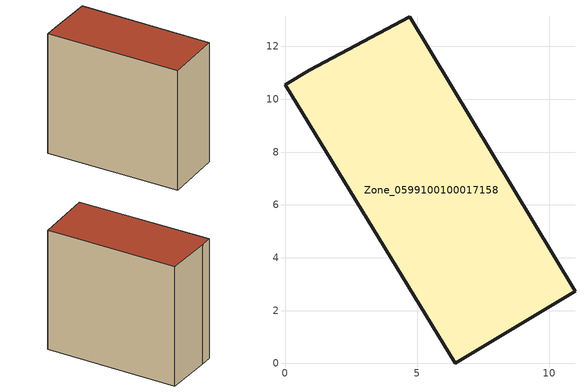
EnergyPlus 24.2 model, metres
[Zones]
Zone_0599100100017158
 floor ground (C_G): 0.92,11.09 4.73,13.13 10.97,2.72 6.44,0 0,10.54 z1.08
 wall outside (C_F): 6.44,0 10.97,2.72 4.73,13.13 0.92,11.09 0,10.54 6.44,0 z1.08:12.52
 roof outside (C_R): 4.73,13.13 0.92,11.09 0,10.54 6.44,0 10.97,2.72 z12.52
[BUILDING]
Pand.0599100100017158: North Axis=0; Terrain=City; Loads Convergence Tolerance Value=0.04; Temperature Convergence Tolerance Value=0.4; Solar Distribution=FullExterior; Maximum Number of Warmup Days=25; Minimum Number of Warmup Days=1
[Site:Location]
Rotterdam.The.Hague.AP_ZH_NLD Design_Conditions: Latitude=51.96; Longitude=4.45; Time Zone=1; Elevation=-4.5
[SITE:GROUNDTEMPERATURE:BUILDINGSURFACE]
18, 18, 18, 18, 18, 18, 18, 18, 18, 18, 18, 18
[MATERIAL] Thermal Absorptance=0.9; Solar Absorptance=0.7; Visible Absorptance=0.7
Name | Roughness | Thickness | Conductivity | Density | Specific Heat
G.TI.2015-2018 | MediumSmooth | 0.15 | 0.0428571 | 540 | 1210
F.TI.2015-2018 | Rough | 0.3 | 0.0666667 | 1920 | 840
R.TI.2015-2018 | MediumRough | 0.2 | 0.0333333 | 1500 | 1000
[CONSTRUCTION]
C_G: G.TI.2015-2018
C_F: F.TI.2015-2018
C_R: R.TI.2015-2018
[ZONE]
Zone_0599100100017158: Type=1; Multiplier=1; Ceiling Height=Autocalculate; Volume=Autocalculate; Floor Area=autocalculate; Part of Total Floor Area=Yes
[ZONEINFILTRATION:DESIGNFLOWRATE]
Infil_Zone_0599100100017158: Zone or ZoneList or Space or SpaceList=Zone_0599100100017158; Schedule=AlwaysOn; Design Flow Rate Calculation Method=Flow/Area; Flow Rate per Floor Area=0.0015; Constant Term Coefficient=1; Temperature Term Coefficient=0; Velocity Term Coefficient=0; Velocity Squared Term Coefficient=0
[HVACTEMPLATE:ZONE:IDEALLOADSAIRSYSTEM]
Zone_0599100100017158: Maximum Heating Supply Air Temperature=50; Minimum Cooling Supply Air Temperature=13; Maximum Heating Supply Air Humidity Ratio=0.0156; Minimum Cooling Supply Air Humidity Ratio=0.0077; Heating Limit=NoLimit; Cooling Limit=NoLimit; Dehumidification Control Type=ConstantSensibleHeatRatio; Cooling Sensible Heat Ratio=0.7; Dehumidification Setpoint=60; Humidification Control Type=None; Humidification Setpoint=30; Outdoor Air Method=None; Outdoor Air Flow Rate per Person=0.00944; Outdoor Air Flow Rate per Zone Floor Area=0; Outdoor Air Flow Rate per Zone=0; Demand Controlled Ventilation Type=None; Outdoor Air Economizer Type=NoEconomizer; Heat Recovery Type=None; Sensible Heat Recovery Effectiveness=0.7; Latent Heat Recovery Effectiveness=0.65
[ZONECONTROL:THERMOSTAT]
ThermostatControl_Zone_0599100100017158: Zone or ZoneList=Zone_0599100100017158; Control Type Schedule=DualSetpointControlType; Control 1=Thermostat_Zone_0599100100017158; Temperature Difference Between Cutout And Setpoint=0
[THERMOSTATSETPOINT:DUALSETPOINT]
Thermostat_Zone_0599100100017158: Heating Setpoint Temperature Schedule=HeatingSetpoint_Zone_0599100100017158; Cooling Setpoint Temperature Schedule=CoolingSetpoint_Zone_0599100100017158
[SCHEDULE:COMPACT]
HeatingSetpoint_Zone_0599100100017158: Through: 12/31, For: AllDays, Until: 24:00, 21
CoolingSetpoint_Zone_0599100100017158: Through: 12/31, For: AllDays, Until: 24:00, 24
DualSetpointControlType: Through: 12/31, For: AllDays, Until: 24:00, 4
AlwaysOn: Through: 12/31, For: AllDays, Until: 24:00, 1
